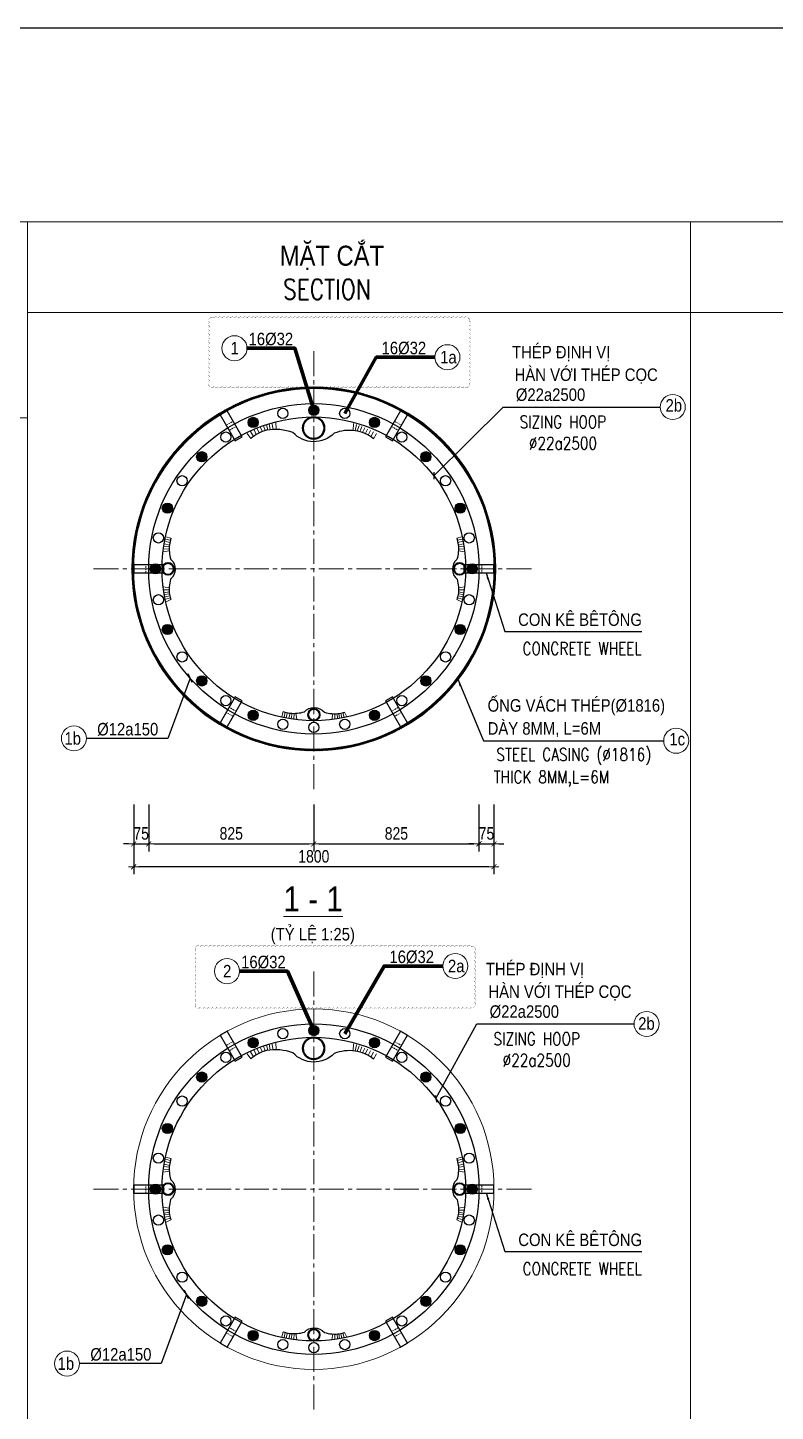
# Model space of a CAD drawing. Header units: millimetres. Extents: x -2123450 to -961021, y -260876 to 649159.
# Drawn here: x -1621816 to -1599405, y 476177 to 517639 of the extents above; entities that cross this region are included whole.
import ezdxf
from ezdxf.enums import TextEntityAlignment as Align

# ---------------------------------------------------------------- set-up
doc = ezdxf.new("R2010")
doc.units = ezdxf.units.MM
doc.header["$LTSCALE"] = 1000
doc.header["$MEASUREMENT"] = 0
doc.header["$PDMODE"] = 66
doc.linetypes.add('CENTER2', pattern=[1.125, 0.75, -0.125, 0.125, -0.125])
doc.linetypes.add('HIDDEN', pattern=[0.375, 0.25, -0.125])
doc.layers.get('0').update_dxf_attribs({"linetype": 'CONTINUOUS'})
doc.layers.get('DEFPOINTS').update_dxf_attribs({"linetype": 'CONTINUOUS'})
for name, color, linetype in [('03BORER', 3, 'CONTINUOUS'), ('05STEEL', 4, 'CONTINUOUS'), ('TEXT', 7, 'CONTINUOUS')]:
    doc.layers.add(name, color=color, linetype=linetype)
for name, color, linetype, lineweight in [('NDC_S_AXIS', 5, 'CENTER2', 15), ('NDC_S_CONTINUOUS', 3, 'CONTINUOUS', 20), ('NDC_S_DIM', 1, 'CONTINUOUS', 9), ('NDC_S_FOUNDATION NAME', 7, 'CONTINUOUS', 20), ('NDC_S_HATCH MATERIAL', 8, 'CONTINUOUS', 13), ('NDC_S_LEADER', 1, 'CONTINUOUS', 9), ('NDC_S_REBAR', 4, 'CONTINUOUS', 35), ('NDC_S_REBAR NO.', 7, 'CONTINUOUS', 20), ('NDC_S_REBAR NO. BOX', 1, 'CONTINUOUS', 9), ('NDC_S_REBAR SECTION', 6, 'CONTINUOUS', 25), ('NDC_S_STIRRUP', 2, 'CONTINUOUS', 25), ('NDC_S_VN TITLE', 6, 'CONTINUOUS', 9)]:
    doc.layers.add(name, color=color, linetype=linetype, lineweight=lineweight)
doc.styles.add('NDC_ARIAL', font='arial.ttf', dxfattribs={"width": 0.8})
doc.styles.get("Standard").update_dxf_attribs({"font": 'romans.shx', "bigfont": 'vns.shx'})
doc.dimstyles.new('NDC_1-100', dxfattribs={"dimscale": 100, "dimtxt": 2.2, "dimasz": 1, "dimexe": 1.5, "dimexo": 2, "dimgap": 0.8, "dimtad": 1, "dimdec": 0, "dimdsep": 46, "dimtxsty": 'NDC_ARIAL', "dimblk": 'DIMMARK', "dimcen": 49999.938995, "dimdle": 1.5, "dimclrd": 1, "dimclre": 1, "dimclrt": 3, "dimadec": 0, "dimazin": 0, "dimtfac": 1, "dimtdec": 0, "dimtix": 1, "dimtmove": 2, "dimatfit": 3, "dimfxl": 1, "dimarcsym": 0})
doc.dimstyles.new('NDC_1-150(25)', dxfattribs={"dimscale": 150, "dimtxt": 2.5, "dimasz": 1, "dimexe": 1.5, "dimexo": 0, "dimgap": 0.8, "dimtad": 1, "dimdec": 0, "dimlfac": 0.166667, "dimdsep": 46, "dimtxsty": 'NDC_ARIAL', "dimblk": 'DIMMARK', "dimcen": 49999.938995, "dimdle": 1.5, "dimclrd": 1, "dimclre": 1, "dimclrt": 3, "dimadec": 0, "dimazin": 0, "dimtfac": 1, "dimtdec": 0, "dimtix": 1, "dimtmove": 2, "dimatfit": 3, "dimfxl": 1, "dimarcsym": 0})

# ---------------------------------------------------------------- blocks, each defined once
blk = doc.blocks.new('COC TND2000 TYPE 1')
at = {"layer": 'NDC_S_CONTINUOUS'}
for p, q in [((47726.9, 0), (47726.9, -59594)), ((0, 0), (47726.9, 0))]:
    blk.add_line(p, q, dxfattribs=at)
at = {"layer": 'NDC_S_HATCH MATERIAL', "linetype": 'HIDDEN'}
blk.add_line((47726.9, -5870.8), (14992.5, -5870.8), dxfattribs=at)
blk = doc.blocks.new('CHI TIET COC D2000 TYPE 1')
at = {"layer": 'NDC_S_CONTINUOUS'}
for p, q in [((0, 0), (0, -59594)), ((0, 0), (0, -59594)), ((0, 0), (36168.2, 0)), ((19867.8, 0), (19867.8, -79943)), ((0, -2720.8), (36168.2, -2720.8))]:
    blk.add_line(p, q, dxfattribs=at)
at = {"layer": 'NDC_S_VN TITLE', "style": 'NDC_ARIAL', "width": 0.85}
blk.add_text('MẶT CẮT', height=600, dxfattribs=at).set_placement((9119.5, -990), align=Align.MIDDLE)
at = {"layer": 'TEXT', "color": 3, "linetype": 'Continuous', "ltscale": 0.8, "width": 0.8}
blk.add_text('SECTION', height=600, dxfattribs=at).set_placement((8969.4, -2023.2), align=Align.MIDDLE_CENTER)
blk = doc.blocks.new('*U155')
at = {"layer": 'NDC_S_CONTINUOUS'}
blk.add_circle((0, 0), 5400, dxfattribs=at)
at = {"layer": 'NDC_S_STIRRUP'}
for radius in [4950, 4550]:
    blk.add_circle((0, 0), radius, dxfattribs=at)
blk = doc.blocks.new('DIMMARK')
at = {"layer": 'NDC_S_DIM', "color": 1}
blk.add_line((-1.5, 0), (1, 0), dxfattribs=at)
at = {"layer": 'NDC_S_DIM', "color": 2, "const_width": 0.15}
blk.add_lwpolyline([(-0.5, -0.5), (0.5, 0.5)], dxfattribs=at)
blk = doc.blocks.new('*D184')
at = {"layer": 'DEFPOINTS', "color": 0, "transparency": 16777216}
for p in [(-1618639, 494364), (-1607839, 494364), (-1618639, 492494)]:
    blk.add_point(p, dxfattribs=at)
at = {"layer": 'NDC_S_DIM', "color": 1, "lineweight": -2, "transparency": 16777216}
for p, q in [((-1618639, 494364), (-1618639, 492269)), ((-1607839, 494364), (-1607839, 492269)), ((-1607989, 492494), (-1618489, 492494))]:
    blk.add_line(p, q, dxfattribs=at)
at = {"layer": 'NDC_S_DIM', "color": 1, "lineweight": -2, "transparency": 16777216, "xscale": 150, "yscale": 150, "zscale": 150, "rotation": 180}
blk.add_blockref('DIMMARK', (-1618639, 492494), dxfattribs=at)
at = {"layer": 'NDC_S_DIM', "color": 1, "lineweight": -2, "transparency": 16777216, "xscale": 150, "yscale": 150, "zscale": 150}
blk.add_blockref('DIMMARK', (-1607839, 492494), dxfattribs=at)
at = {"layer": 'NDC_S_DIM', "color": 3, "transparency": 16777216, "insert": (-1613239, 492805), "char_height": 375, "attachment_point": 5, "style": 'NDC_ARIAL'}
blk.add_mtext('1800', dxfattribs=at)
blk = doc.blocks.new('*D185')
at = {"layer": 'DEFPOINTS', "color": 0, "transparency": 16777216}
for p in [(-1618639, 494364), (-1618189, 494364), (-1618189, 493181)]:
    blk.add_point(p, dxfattribs=at)
at = {"layer": 'NDC_S_DIM', "color": 1, "lineweight": -2, "transparency": 16777216}
for p, q in [((-1618639, 494364), (-1618639, 492956)), ((-1618189, 494364), (-1618189, 492956)), ((-1618789, 493181), (-1618939, 493181)), ((-1618639, 493181), (-1618189, 493181)), ((-1618039, 493181), (-1617889, 493181))]:
    blk.add_line(p, q, dxfattribs=at)
at = {"layer": 'NDC_S_DIM', "color": 1, "lineweight": -2, "transparency": 16777216, "xscale": 150, "yscale": 150, "zscale": 150}
blk.add_blockref('DIMMARK', (-1618639, 493181), dxfattribs=at)
at = {"layer": 'NDC_S_DIM', "color": 1, "lineweight": -2, "transparency": 16777216, "xscale": 150, "yscale": 150, "zscale": 150, "rotation": 180}
blk.add_blockref('DIMMARK', (-1618189, 493181), dxfattribs=at)
at = {"layer": 'NDC_S_DIM', "color": 3, "transparency": 16777216, "insert": (-1618414, 493492), "char_height": 375, "attachment_point": 5, "style": 'NDC_ARIAL'}
blk.add_mtext('75', dxfattribs=at)
blk = doc.blocks.new('*D186')
at = {"layer": 'DEFPOINTS', "color": 0, "transparency": 16777216}
for p in [(-1618189, 494364), (-1613239, 494364), (-1613239, 493181)]:
    blk.add_point(p, dxfattribs=at)
at = {"layer": 'NDC_S_DIM', "color": 1, "lineweight": -2, "transparency": 16777216}
for p, q in [((-1618189, 494364), (-1618189, 492956)), ((-1613239, 494364), (-1613239, 492956)), ((-1618039, 493181), (-1613389, 493181))]:
    blk.add_line(p, q, dxfattribs=at)
at = {"layer": 'NDC_S_DIM', "color": 1, "lineweight": -2, "transparency": 16777216, "xscale": 150, "yscale": 150, "zscale": 150, "rotation": 180}
blk.add_blockref('DIMMARK', (-1618189, 493181), dxfattribs=at)
at = {"layer": 'NDC_S_DIM', "color": 1, "lineweight": -2, "transparency": 16777216, "xscale": 150, "yscale": 150, "zscale": 150}
blk.add_blockref('DIMMARK', (-1613239, 493181), dxfattribs=at)
at = {"layer": 'NDC_S_DIM', "color": 3, "transparency": 16777216, "insert": (-1615714, 493492), "char_height": 375, "attachment_point": 5, "style": 'NDC_ARIAL'}
blk.add_mtext('825', dxfattribs=at)
blk = doc.blocks.new('*D187')
at = {"layer": 'DEFPOINTS', "color": 0, "transparency": 16777216}
for p in [(-1613239, 494364), (-1608289, 494364), (-1608289, 493181)]:
    blk.add_point(p, dxfattribs=at)
at = {"layer": 'NDC_S_DIM', "color": 1, "lineweight": -2, "transparency": 16777216}
for p, q in [((-1613239, 494364), (-1613239, 492956)), ((-1608289, 494364), (-1608289, 492956)), ((-1613089, 493181), (-1608439, 493181))]:
    blk.add_line(p, q, dxfattribs=at)
at = {"layer": 'NDC_S_DIM', "color": 1, "lineweight": -2, "transparency": 16777216, "xscale": 150, "yscale": 150, "zscale": 150, "rotation": 180}
blk.add_blockref('DIMMARK', (-1613239, 493181), dxfattribs=at)
at = {"layer": 'NDC_S_DIM', "color": 1, "lineweight": -2, "transparency": 16777216, "xscale": 150, "yscale": 150, "zscale": 150}
blk.add_blockref('DIMMARK', (-1608289, 493181), dxfattribs=at)
at = {"layer": 'NDC_S_DIM', "color": 3, "transparency": 16777216, "insert": (-1610764, 493492), "char_height": 375, "attachment_point": 5, "style": 'NDC_ARIAL'}
blk.add_mtext('825', dxfattribs=at)
blk = doc.blocks.new('*D188')
at = {"layer": 'DEFPOINTS', "color": 0, "transparency": 16777216}
for p in [(-1608289, 494364), (-1607839, 494364), (-1607839, 493181)]:
    blk.add_point(p, dxfattribs=at)
at = {"layer": 'NDC_S_DIM', "color": 1, "lineweight": -2, "transparency": 16777216}
for p, q in [((-1608289, 494364), (-1608289, 492956)), ((-1607839, 494364), (-1607839, 492956)), ((-1608439, 493181), (-1608589, 493181)), ((-1608289, 493181), (-1607839, 493181)), ((-1607689, 493181), (-1607539, 493181))]:
    blk.add_line(p, q, dxfattribs=at)
at = {"layer": 'NDC_S_DIM', "color": 1, "lineweight": -2, "transparency": 16777216, "xscale": 150, "yscale": 150, "zscale": 150}
blk.add_blockref('DIMMARK', (-1608289, 493181), dxfattribs=at)
at = {"layer": 'NDC_S_DIM', "color": 1, "lineweight": -2, "transparency": 16777216, "xscale": 150, "yscale": 150, "zscale": 150, "rotation": 180}
blk.add_blockref('DIMMARK', (-1607839, 493181), dxfattribs=at)
at = {"layer": 'NDC_S_DIM', "color": 3, "transparency": 16777216, "insert": (-1608064, 493492), "char_height": 375, "attachment_point": 5, "style": 'NDC_ARIAL'}
blk.add_mtext('75', dxfattribs=at)
blk = doc.blocks.new('MC7')
at = {"layer": '03BORER'}
blk.add_lwpolyline([(-277807, 378710), (-275557, 378710), (-275557, 379310), (-277807, 379310)], close=True, dxfattribs=at)
at = {"layer": 'NDC_S_HATCH MATERIAL', "linetype": 'HIDDEN', "ltscale": 0.5}
for p, q in [((-276907, 378710), (-276907, 379310)), ((-276457, 378710), (-276457, 379310))]:
    blk.add_line(p, q, dxfattribs=at)
blk = doc.blocks.new('*U122')
at = {"layer": 'NDC_S_DIM', "xscale": 0.4, "yscale": 0.4, "zscale": 0.4}
blk.add_blockref('MC7', (110673, -151604), dxfattribs=at)
blk = doc.blocks.new('*U171')
at = {"color": 0, "linetype": 'ByBlock', "lineweight": -2, "transparency": 16777216}
blk.add_blockref('*U122', (0, 0), dxfattribs=at)
blk = doc.blocks.new('*U172')
at = {"layer": '03BORER', "color": 0, "linetype": 'ByBlock', "lineweight": -2, "transparency": 16777216}
for p, rotation in [((-1445695, 395081), 299.9999999999999), ((-1440745, 395081), 240), ((-1438270, 390794), 180), ((-1445695, 386507), 59.99999999999999), ((-1440745, 386507), 120)]:
    blk.add_blockref('*U171', p, dxfattribs=dict(at, rotation=rotation))
blk.add_blockref('*U171', (-1448170, 390794), dxfattribs=at)
blk = doc.blocks.new('*U167')
at = {"color": 0, "linetype": 'ByBlock', "lineweight": -2, "transparency": 16777216}
blk.add_blockref('*U122', (0, 0), dxfattribs=at)
blk = doc.blocks.new('*U168')
at = {"layer": '03BORER', "color": 0, "linetype": 'ByBlock', "lineweight": -2, "transparency": 16777216}
for p, rotation in [((-1445695, 376493), 299.9999999999999), ((-1440745, 376493), 239.9999999999999), ((-1438270, 372206), 180), ((-1445695, 367919), 59.99999999999999), ((-1440745, 367919), 120)]:
    blk.add_blockref('*U167', p, dxfattribs=dict(at, rotation=rotation))
blk.add_blockref('*U167', (-1448170, 372206), dxfattribs=at)
blk = doc.blocks.new('*U129')
at = {"layer": 'NDC_S_REBAR SECTION'}
blk.add_circle((0, 0), 153, dxfattribs=at)
blk = doc.blocks.new('*U169')
at = {"color": 0, "linetype": 'ByBlock', "lineweight": -2, "transparency": 16777216, "rotation": 89.9999999999999}
blk.add_blockref('*U129', (0, 0), dxfattribs=at)
blk = doc.blocks.new('*U170')
at = {"layer": '03BORER', "color": 0, "linetype": 'ByBlock', "lineweight": -2, "transparency": 16777216}
for p, rotation in [((-1444147, 376865), 11.25000000000001), ((-1442293, 376865), 348.75), ((-1445038, 376594), 22.5), ((-1441402, 376594), 337.4999999999999), ((-1445859, 376155), 33.75), ((-1440581, 376155), 326.25), ((-1446579, 375565), 45.00000000000001), ((-1439861, 375565), 315), ((-1447169, 374845), 56.25000000000001), ((-1439270, 374845), 303.75), ((-1447608, 374024), 67.5), ((-1438831, 374024), 292.4999999999999), ((-1447879, 373133), 78.74999999999999), ((-1438561, 373133), 281.25), ((-1447970, 372206), 90), ((-1438470, 372206), 270), ((-1447879, 371279), 101.25), ((-1438561, 371279), 258.75), ((-1447608, 370388), 112.5), ((-1438831, 370388), 247.5), ((-1447169, 369567), 123.75), ((-1439270, 369567), 236.2499999999999), ((-1446579, 368847), 135), ((-1439861, 368847), 225), ((-1445859, 368256), 146.25), ((-1440581, 368256), 213.75), ((-1445038, 367817), 157.5), ((-1441402, 367817), 202.4999999999999), ((-1444147, 367547), 168.75), ((-1443220, 367456), 180), ((-1442293, 367547), 191.25)]:
    blk.add_blockref('*U169', p, dxfattribs=dict(at, rotation=rotation))
blk.add_blockref('*U169', (-1443220, 376956), dxfattribs=at)
blk = doc.blocks.new('21231')
at = {"layer": 'NDC_S_REBAR SECTION'}
h = blk.add_hatch(color=256, dxfattribs=at)
h.dxf.hatch_style = 1
edge = h.paths.add_edge_path()
edge.add_arc((-522, -406), 153, 0, 360)
blk.add_circle((-522, -406), 153, dxfattribs=at)
blk = doc.blocks.new('*U128')
at = {"color": 1}
blk.add_blockref('21231', (522, 406), dxfattribs=at)
blk = doc.blocks.new('*U165')
at = {"color": 0, "linetype": 'ByBlock', "lineweight": -2, "transparency": 16777216, "rotation": 180}
blk.add_blockref('*U128', (0, 0), dxfattribs=at)
blk = doc.blocks.new('*U166')
at = {"layer": '03BORER', "color": 0, "linetype": 'ByBlock', "lineweight": -2, "transparency": 16777216}
blk.add_blockref('*U165', (-1443220, 376956), dxfattribs=at)
for p, rotation in [((-1445038, 376594), 22.5), ((-1441402, 376594), 337.4999999999999), ((-1446579, 375565), 45.00000000000001), ((-1439861, 375565), 315), ((-1447608, 374024), 67.5), ((-1438831, 374024), 292.4999999999999), ((-1447970, 372206), 90), ((-1438470, 372206), 270), ((-1447608, 370388), 112.5), ((-1438831, 370388), 247.5), ((-1446579, 368847), 135), ((-1439861, 368847), 225), ((-1445038, 367817), 157.5), ((-1441402, 367817), 202.4999999999999), ((-1443220, 367456), 180)]:
    blk.add_blockref('*U165', p, dxfattribs=dict(at, rotation=rotation))
blk = doc.blocks.new('*U160')
at = {"color": 0, "linetype": 'ByBlock', "lineweight": -2, "transparency": 16777216, "rotation": 89.9999999999999}
blk.add_blockref('*U129', (0, 0), dxfattribs=at)
blk = doc.blocks.new('*U161')
at = {"layer": '03BORER', "color": 0, "linetype": 'ByBlock', "lineweight": -2, "transparency": 16777216}
for p, rotation in [((-1444147, 376865), 11.25000000000001), ((-1442293, 376865), 348.75), ((-1445038, 376594), 22.5), ((-1441402, 376594), 337.4999999999999), ((-1445859, 376155), 33.75), ((-1440581, 376155), 326.25), ((-1446579, 375565), 45.00000000000001), ((-1439861, 375565), 315), ((-1447169, 374845), 56.25000000000001), ((-1439270, 374845), 303.75), ((-1447608, 374024), 67.5), ((-1438831, 374024), 292.4999999999999), ((-1447879, 373133), 78.74999999999999), ((-1438561, 373133), 281.25), ((-1447970, 372206), 90), ((-1438470, 372206), 270), ((-1447879, 371279), 101.25), ((-1438561, 371279), 258.75), ((-1447608, 370388), 112.5), ((-1438831, 370388), 247.5), ((-1447169, 369567), 123.75), ((-1439270, 369567), 236.2499999999999), ((-1446579, 368847), 135), ((-1439861, 368847), 225), ((-1445859, 368256), 146.25), ((-1440581, 368256), 213.75), ((-1445038, 367817), 157.5), ((-1441402, 367817), 202.4999999999999), ((-1444147, 367547), 168.75), ((-1443220, 367456), 180), ((-1442293, 367547), 191.25)]:
    blk.add_blockref('*U160', p, dxfattribs=dict(at, rotation=rotation))
blk.add_blockref('*U160', (-1443220, 376956), dxfattribs=at)
blk = doc.blocks.new('*U158')
at = {"color": 0, "linetype": 'ByBlock', "lineweight": -2, "transparency": 16777216, "rotation": 180}
blk.add_blockref('*U128', (0, 0), dxfattribs=at)
blk = doc.blocks.new('*U159')
at = {"layer": '03BORER', "color": 0, "linetype": 'ByBlock', "lineweight": -2, "transparency": 16777216}
blk.add_blockref('*U158', (-1443220, 376956), dxfattribs=at)
for p, rotation in [((-1445038, 376594), 22.5), ((-1441402, 376594), 337.4999999999999), ((-1446579, 375565), 45.00000000000001), ((-1439861, 375565), 315), ((-1447608, 374024), 67.5), ((-1438831, 374024), 292.4999999999999), ((-1447970, 372206), 90), ((-1438470, 372206), 270), ((-1447608, 370388), 112.5), ((-1438831, 370388), 247.5), ((-1446579, 368847), 135), ((-1439861, 368847), 225), ((-1445038, 367817), 157.5), ((-1441402, 367817), 202.4999999999999), ((-1443220, 367456), 180)]:
    blk.add_blockref('*U158', p, dxfattribs=dict(at, rotation=rotation))
blk = doc.blocks.new('ưeqwewe')
at = {"layer": '05STEEL', "color": 4}
blk.add_lwpolyline([(-1487886, 328815, 0.123663), (-1487656, 329371, 0.128024), (-1487741, 330000, -0.427682), (-1487741, 331236, 0.132008), (-1487681, 332031, 0.107548), (-1487939, 332493, 0.020618)], format="xyb", dxfattribs=at)
at = {"layer": 'NDC_S_HATCH MATERIAL'}
for p, q in [((-1487939, 332493), (-1487786, 332607)), ((-1487876, 332415), (-1487730, 332504)), ((-1487819, 332333), (-1487678, 332403)), ((-1487769, 332246), (-1487633, 332308)), ((-1487726, 332154), (-1487593, 332217)), ((-1487693, 332068), (-1487554, 332124)), ((-1487674, 331991), (-1487518, 332029)), ((-1487664, 331916), (-1487489, 331949)), ((-1487657, 331833), (-1487462, 331869)), ((-1487654, 331745), (-1487426, 331751)), ((-1487685, 329232), (-1487531, 329173)), ((-1487665, 329316), (-1487499, 329257)), ((-1487656, 329371), (-1487472, 329337)), ((-1487650, 329436), (-1487444, 329424)), ((-1487886, 328815), (-1487729, 328733)), ((-1487831, 328896), (-1487683, 328823)), ((-1487784, 328977), (-1487641, 328910)), ((-1487741, 329068), (-1487599, 329006)), ((-1487710, 329148), (-1487564, 329088))]:
    blk.add_line(p, q, dxfattribs=at)
at = {"layer": 'NDC_S_REBAR'}
for radius in [330, 315]:
    blk.add_circle((-1487594, 330618), radius, dxfattribs=at)
blk = doc.blocks.new('HAN DAI')
at = {"layer": '05STEEL', "color": 4}
blk.add_lwpolyline([(-307567, 288279, 0.02201), (-307612, 288076, 0.102878), (-307569, 287644, -0.455013), (-307575, 287047, 0.096416), (-307610, 286589, -0.01258), (-307567, 286440, 0.020618)], format="xyb", dxfattribs=at)
at = {"layer": 'NDC_S_HATCH MATERIAL'}
for p, q in [((-307597, 288152), (-307747, 288189)), ((-307583, 288217), (-307732, 288254)), ((-307567, 288279), (-307718, 288316)), ((-307616, 287903), (-307800, 287868)), ((-307618, 287953), (-307788, 287955)), ((-307617, 288015), (-307775, 288042)), ((-307612, 288073), (-307762, 288110)), ((-307616, 286791), (-307797, 286822)), ((-307618, 286730), (-307784, 286735)), ((-307616, 286670), (-307768, 286643)), ((-307612, 286608), (-307759, 286591)), ((-307598, 286552), (-307745, 286521)), ((-307579, 286488), (-307730, 286453)), ((-307567, 286440), (-307710, 286372))]:
    blk.add_line(p, q, dxfattribs=at)
blk = doc.blocks.new('qưeqeqew')
at = {"layer": 'NDC_S_REBAR'}
for radius in [180, 168]:
    blk.add_circle((180, 0), radius, dxfattribs=at)
at = {"layer": 'NDC_S_DIM'}
blk.add_blockref('HAN DAI', (307832, -287360), dxfattribs=at)

msp = doc.modelspace()

# ---------------------------------------------------------------- hatches: boundary and pattern name
at = {"layer": 'NDC_S_HATCH MATERIAL'}
h = msp.add_hatch(dxfattribs=at)
h.set_pattern_fill('ANSI31', color=256, scale=180)
h.set_pattern_definition([(45, (-161323.905, 149833.788), (-15.90990258, 15.90990258), [])])
edge = h.paths.add_edge_path(flags=17)
edge.add_arc((-1613239.05, 501423.1), 5400, 0, 360)
edge = h.paths.add_edge_path()
edge.add_arc((-1613239.05, 501423.1), 5454, 0, 360)

# ---------------------------------------------------------------- linework, layer by layer
at = {"layer": 'DEFPOINTS'}
msp.add_lwpolyline([(-1698145.34, 517639.38), (-1571995.34, 517639.38), (-1571995.34, 428539.38), (-1698145.34, 428539.38)], close=True, dxfattribs=at)
at = {"layer": 'DEFPOINTS', "color": 6}
for points in [[(-1616358.62, 506886.56, 0, 12.5, 0.52056705), (-1616233.62, 506886.56, 0, 12.5, 0.52056705), (-1616108.62, 506886.56, 0, 12.5, 0.52056705), (-1615983.62, 506886.56, 0, 12.5, 0.52056705), (-1615858.62, 506886.56, 0, 12.5, 0.52056705), (-1615733.62, 506886.56, 0, 12.5, 0.52056705), (-1615608.62, 506886.56, 0, 12.5, 0.52056705), (-1615483.62, 506886.56, 0, 12.5, 0.52056705), (-1615358.62, 506886.56, 0, 12.5, 0.52056705), (-1615233.62, 506886.56, 0, 12.5, 0.52056705), (-1615108.62, 506886.56, 0, 12.5, 0.52056705), (-1614983.62, 506886.56, 0, 12.5, 0.52056705), (-1614858.62, 506886.56, 0, 12.5, 0.52056705), (-1614733.62, 506886.56, 0, 12.5, 0.52056705), (-1614608.62, 506886.56, 0, 12.5, 0.52056705), (-1614483.62, 506886.56, 0, 12.5, 0.52056705), (-1614358.62, 506886.56, 0, 12.5, 0.52056705), (-1614233.62, 506886.56, 0, 12.5, 0.52056705), (-1614108.62, 506886.56, 0, 12.5, 0.52056705), (-1613983.62, 506886.56, 0, 12.5, 0.52056705), (-1613858.62, 506886.56, 0, 12.5, 0.52056705), (-1613733.62, 506886.56, 0, 12.5, 0.52056705), (-1613608.62, 506886.56, 0, 12.5, 0.52056705), (-1613483.62, 506886.56, 0, 12.5, 0.52056705), (-1613358.62, 506886.56, 0, 12.5, 0.52056705), (-1613233.62, 506886.56, 0, 12.5, 0.52056705), (-1613108.62, 506886.56, 0, 12.5, 0.52056705), (-1612983.62, 506886.56, 0, 12.5, 0.52056705), (-1612858.62, 506886.56, 0, 12.5, 0.52056705), (-1612733.62, 506886.56, 0, 12.5, 0.52056705), (-1612608.62, 506886.56, 0, 12.5, 0.52056705), (-1612483.62, 506886.56, 0, 12.5, 0.52056705), (-1612358.62, 506886.56, 0, 12.5, 0.52056705), (-1612233.62, 506886.56, 0, 12.5, 0.52056705), (-1612108.62, 506886.56, 0, 12.5, 0.52056705), (-1611983.62, 506886.56, 0, 12.5, 0.52056705), (-1611858.62, 506886.56, 0, 12.5, 0.52056705), (-1611733.62, 506886.56, 0, 12.5, 0.52056705), (-1611608.62, 506886.56, 0, 12.5, 0.52056705), (-1611483.62, 506886.56, 0, 12.5, 0.52056705), (-1611358.62, 506886.56, 0, 12.5, 0.52056705), (-1611233.62, 506886.56, 0, 12.5, 0.52056705), (-1611108.62, 506886.56, 0, 12.5, 0.52056705), (-1610983.62, 506886.56, 0, 12.5, 0.52056705), (-1610858.62, 506886.56, 0, 12.5, 0.52056705), (-1610733.62, 506886.56, 0, 12.5, 0.52056705), (-1610608.62, 506886.56, 0, 12.5, 0.52056705), (-1610483.62, 506886.56, 0, 12.5, 0.52056705), (-1610358.62, 506886.56, 0, 12.5, 0.52056705), (-1610233.62, 506886.56, 0, 12.5, 0.52056705), (-1610108.62, 506886.56, 0, 12.5, 0.52056705), (-1609983.62, 506886.56, 0, 12.5, 0.52056705), (-1609858.62, 506886.56, 0, 12.5, 0.52056705), (-1609733.62, 506886.56, 0, 12.5, 0.52056705), (-1609608.62, 506886.56, 0, 12.5, 0.52056705), (-1609483.62, 506886.56, 0, 12.5, 0.52056705), (-1609358.62, 506886.56, 0, 12.5, 0.52056705), (-1609233.62, 506886.56, 0, 12.5, 0.52056705), (-1609108.62, 506886.56, 0, 12.5, 0.52056705), (-1608983.62, 506886.56, 0, 12.5, 0.52056705), (-1608858.62, 506886.56, 0, 12.5, 0.52056705), (-1608733.62, 506886.56, 0, 12.5, 0.52056705), (-1608608.62, 506886.56, 0, 12.5, 0.52056705), (-1608578.62, 506981.55, 0, 12.5, 0.52056705), (-1608578.62, 507106.55, 0, 12.5, 0.52056705), (-1608578.62, 507231.55, 0, 12.5, 0.52056705), (-1608578.62, 507356.55, 0, 12.5, 0.52056705), (-1608578.62, 507481.55, 0, 12.5, 0.52056705), (-1608578.62, 507606.55, 0, 12.5, 0.52056705), (-1608578.62, 507731.55, 0, 12.5, 0.52056705), (-1608578.62, 507856.55, 0, 12.5, 0.52056705), (-1608578.62, 507981.55, 0, 12.5, 0.52056705), (-1608578.62, 508106.55, 0, 12.5, 0.52056705), (-1608578.62, 508231.55, 0, 12.5, 0.52056705), (-1608578.62, 508356.55, 0, 12.5, 0.52056705), (-1608578.62, 508481.55, 0, 12.5, 0.52056705), (-1608578.62, 508606.55, 0, 12.5, 0.52056705), (-1608578.62, 508731.55, 0, 12.5, 0.52056705), (-1608578.62, 508856.55, 0, 12.5, 0.52056705), (-1608618.96, 508941.2, 0, 12.5, 0.52056705), (-1608743.96, 508941.2, 0, 12.5, 0.52056705), (-1608868.96, 508941.2, 0, 12.5, 0.52056705), (-1608993.96, 508941.2, 0, 12.5, 0.52056705), (-1609118.96, 508941.2, 0, 12.5, 0.52056705), (-1609243.96, 508941.2, 0, 12.5, 0.52056705), (-1609368.96, 508941.2, 0, 12.5, 0.52056705), (-1609493.96, 508941.2, 0, 12.5, 0.52056705), (-1609618.96, 508941.2, 0, 12.5, 0.52056705), (-1609743.96, 508941.2, 0, 12.5, 0.52056705), (-1609868.96, 508941.2, 0, 12.5, 0.52056705), (-1609993.96, 508941.2, 0, 12.5, 0.52056705), (-1610118.96, 508941.2, 0, 12.5, 0.52056705), (-1610243.96, 508941.2, 0, 12.5, 0.52056705), (-1610368.96, 508941.2, 0, 12.5, 0.52056705), (-1610493.96, 508941.2, 0, 12.5, 0.52056705), (-1610618.96, 508941.2, 0, 12.5, 0.52056705), (-1610743.96, 508941.2, 0, 12.5, 0.52056705), (-1610868.96, 508941.2, 0, 12.5, 0.52056705), (-1610993.96, 508941.2, 0, 12.5, 0.52056705), (-1611118.96, 508941.2, 0, 12.5, 0.52056705), (-1611243.96, 508941.2, 0, 12.5, 0.52056705), (-1611368.96, 508941.2, 0, 12.5, 0.52056705), (-1611493.96, 508941.2, 0, 12.5, 0.52056705), (-1611618.96, 508941.2, 0, 12.5, 0.52056705), (-1611743.96, 508941.2, 0, 12.5, 0.52056705), (-1611868.96, 508941.2, 0, 12.5, 0.52056705), (-1611993.96, 508941.2, 0, 12.5, 0.52056705), (-1612118.96, 508941.2, 0, 12.5, 0.52056705), (-1612243.96, 508941.2, 0, 12.5, 0.52056705), (-1612368.96, 508941.2, 0, 12.5, 0.52056705), (-1612493.96, 508941.2, 0, 12.5, 0.52056705), (-1612618.96, 508941.2, 0, 12.5, 0.52056705), (-1612743.96, 508941.2, 0, 12.5, 0.52056705), (-1612868.96, 508941.2, 0, 12.5, 0.52056705), (-1612993.96, 508941.2, 0, 12.5, 0.52056705), (-1613118.96, 508941.2, 0, 12.5, 0.52056705), (-1613243.96, 508941.2, 0, 12.5, 0.52056705), (-1613368.96, 508941.2, 0, 12.5, 0.52056705), (-1613493.96, 508941.2, 0, 12.5, 0.52056705), (-1613618.96, 508941.2, 0, 12.5, 0.52056705), (-1613743.96, 508941.2, 0, 12.5, 0.52056705), (-1613868.96, 508941.2, 0, 12.5, 0.52056705), (-1613993.96, 508941.2, 0, 12.5, 0.52056705), (-1614118.96, 508941.2, 0, 12.5, 0.52056705), (-1614243.96, 508941.2, 0, 12.5, 0.52056705), (-1614368.96, 508941.2, 0, 12.5, 0.52056705), (-1614493.96, 508941.2, 0, 12.5, 0.52056705), (-1614618.96, 508941.2, 0, 12.5, 0.52056705), (-1614743.96, 508941.2, 0, 12.5, 0.52056705), (-1614868.96, 508941.2, 0, 12.5, 0.52056705), (-1614993.96, 508941.2, 0, 12.5, 0.52056705), (-1615118.96, 508941.2, 0, 12.5, 0.52056705), (-1615243.96, 508941.2, 0, 12.5, 0.52056705), (-1615368.96, 508941.2, 0, 12.5, 0.52056705), (-1615493.96, 508941.2, 0, 12.5, 0.52056705), (-1615618.96, 508941.2, 0, 12.5, 0.52056705), (-1615743.96, 508941.2, 0, 12.5, 0.52056705), (-1615868.96, 508941.2, 0, 12.5, 0.52056705), (-1615993.96, 508941.2, 0, 12.5, 0.52056705), (-1616118.96, 508941.2, 0, 12.5, 0.52056705), (-1616243.96, 508941.2, 0, 12.5, 0.52056705), (-1616358.62, 508930.87, 0, 12.5, 0.52056705), (-1616358.62, 508805.87, 0, 12.5, 0.52056705), (-1616358.62, 508680.87, 0, 12.5, 0.52056705), (-1616358.62, 508555.87, 0, 12.5, 0.52056705), (-1616358.62, 508430.87, 0, 12.5, 0.52056705), (-1616358.62, 508305.87, 0, 12.5, 0.52056705), (-1616358.62, 508180.87, 0, 12.5, 0.52056705), (-1616358.62, 508055.87, 0, 12.5, 0.52056705), (-1616358.62, 507930.87, 0, 12.5, 0.52056705), (-1616358.62, 507805.87, 0, 12.5, 0.52056705), (-1616358.62, 507680.87, 0, 12.5, 0.52056705), (-1616358.62, 507555.87, 0, 12.5, 0.52056705), (-1616358.62, 507430.87, 0, 12.5, 0.52056705), (-1616358.62, 507305.87, 0, 12.5, 0.52056705), (-1616358.62, 507180.87, 0, 12.5, 0.52056705), (-1616358.62, 507055.87, 0, 12.5, 0.52056705)], [(-1616768.38, 488284.8, 0, 12.5, 0.52056705), (-1616643.38, 488284.8, 0, 12.5, 0.52056705), (-1616518.38, 488284.8, 0, 12.5, 0.52056705), (-1616393.38, 488284.8, 0, 12.5, 0.52056705), (-1616268.38, 488284.8, 0, 12.5, 0.52056705), (-1616143.38, 488284.8, 0, 12.5, 0.52056705), (-1616018.38, 488284.8, 0, 12.5, 0.52056705), (-1615893.38, 488284.8, 0, 12.5, 0.52056705), (-1615768.38, 488284.8, 0, 12.5, 0.52056705), (-1615643.38, 488284.8, 0, 12.5, 0.52056705), (-1615518.38, 488284.8, 0, 12.5, 0.52056705), (-1615393.38, 488284.8, 0, 12.5, 0.52056705), (-1615268.38, 488284.8, 0, 12.5, 0.52056705), (-1615143.38, 488284.8, 0, 12.5, 0.52056705), (-1615018.38, 488284.8, 0, 12.5, 0.52056705), (-1614893.38, 488284.8, 0, 12.5, 0.52056705), (-1614768.38, 488284.8, 0, 12.5, 0.52056705), (-1614643.38, 488284.8, 0, 12.5, 0.52056705), (-1614518.38, 488284.8, 0, 12.5, 0.52056705), (-1614393.38, 488284.8, 0, 12.5, 0.52056705), (-1614268.38, 488284.8, 0, 12.5, 0.52056705), (-1614143.38, 488284.8, 0, 12.5, 0.52056705), (-1614018.38, 488284.8, 0, 12.5, 0.52056705), (-1613893.38, 488284.8, 0, 12.5, 0.52056705), (-1613768.38, 488284.8, 0, 12.5, 0.52056705), (-1613643.38, 488284.8, 0, 12.5, 0.52056705), (-1613518.38, 488284.8, 0, 12.5, 0.52056705), (-1613393.38, 488284.8, 0, 12.5, 0.52056705), (-1613268.38, 488284.8, 0, 12.5, 0.52056705), (-1613143.38, 488284.8, 0, 12.5, 0.52056705), (-1613018.38, 488284.8, 0, 12.5, 0.52056705), (-1612893.38, 488284.8, 0, 12.5, 0.52056705), (-1612768.38, 488284.8, 0, 12.5, 0.52056705), (-1612643.38, 488284.8, 0, 12.5, 0.52056705), (-1612518.38, 488284.8, 0, 12.5, 0.52056705), (-1612393.38, 488284.8, 0, 12.5, 0.52056705), (-1612268.38, 488284.8, 0, 12.5, 0.52056705), (-1612143.38, 488284.8, 0, 12.5, 0.52056705), (-1612018.38, 488284.8, 0, 12.5, 0.52056705), (-1611893.38, 488284.8, 0, 12.5, 0.52056705), (-1611768.38, 488284.8, 0, 12.5, 0.52056705), (-1611643.38, 488284.8, 0, 12.5, 0.52056705), (-1611518.38, 488284.8, 0, 12.5, 0.52056705), (-1611393.38, 488284.8, 0, 12.5, 0.52056705), (-1611268.38, 488284.8, 0, 12.5, 0.52056705), (-1611143.38, 488284.8, 0, 12.5, 0.52056705), (-1611018.38, 488284.8, 0, 12.5, 0.52056705), (-1610893.38, 488284.8, 0, 12.5, 0.52056705), (-1610768.38, 488284.8, 0, 12.5, 0.52056705), (-1610643.38, 488284.8, 0, 12.5, 0.52056705), (-1610518.38, 488284.8, 0, 12.5, 0.52056705), (-1610393.38, 488284.8, 0, 12.5, 0.52056705), (-1610268.38, 488284.8, 0, 12.5, 0.52056705), (-1610143.38, 488284.8, 0, 12.5, 0.52056705), (-1610018.38, 488284.8, 0, 12.5, 0.52056705), (-1609893.38, 488284.8, 0, 12.5, 0.52056705), (-1609768.38, 488284.8, 0, 12.5, 0.52056705), (-1609643.38, 488284.8, 0, 12.5, 0.52056705), (-1609518.38, 488284.8, 0, 12.5, 0.52056705), (-1609393.38, 488284.8, 0, 12.5, 0.52056705), (-1609268.38, 488284.8, 0, 12.5, 0.52056705), (-1609143.38, 488284.8, 0, 12.5, 0.52056705), (-1609018.38, 488284.8, 0, 12.5, 0.52056705), (-1608893.38, 488284.8, 0, 12.5, 0.52056705), (-1608768.38, 488284.8, 0, 12.5, 0.52056705), (-1608643.38, 488284.8, 0, 12.5, 0.52056705), (-1608518.38, 488284.8, 0, 12.5, 0.52056705), (-1608426.44, 488317.85, 0, 12.5, 0.52056705), (-1608426.44, 488442.85, 0, 12.5, 0.52056705), (-1608426.44, 488567.85, 0, 12.5, 0.52056705), (-1608426.44, 488692.85, 0, 12.5, 0.52056705), (-1608426.44, 488817.85, 0, 12.5, 0.52056705), (-1608426.44, 488942.85, 0, 12.5, 0.52056705), (-1608426.44, 489067.85, 0, 12.5, 0.52056705), (-1608426.44, 489192.85, 0, 12.5, 0.52056705), (-1608426.44, 489317.85, 0, 12.5, 0.52056705), (-1608426.44, 489442.85, 0, 12.5, 0.52056705), (-1608426.44, 489567.85, 0, 12.5, 0.52056705), (-1608426.44, 489692.85, 0, 12.5, 0.52056705), (-1608426.44, 489817.85, 0, 12.5, 0.52056705), (-1608426.44, 489942.85, 0, 12.5, 0.52056705), (-1608426.44, 490067.85, 0, 12.5, 0.52056705), (-1608513.73, 490105.56, 0, 12.5, 0.52056705), (-1608638.73, 490105.56, 0, 12.5, 0.52056705), (-1608763.73, 490105.56, 0, 12.5, 0.52056705), (-1608888.73, 490105.56, 0, 12.5, 0.52056705), (-1609013.73, 490105.56, 0, 12.5, 0.52056705), (-1609138.73, 490105.56, 0, 12.5, 0.52056705), (-1609263.73, 490105.56, 0, 12.5, 0.52056705), (-1609388.73, 490105.56, 0, 12.5, 0.52056705), (-1609513.73, 490105.56, 0, 12.5, 0.52056705), (-1609638.73, 490105.56, 0, 12.5, 0.52056705), (-1609763.73, 490105.56, 0, 12.5, 0.52056705), (-1609888.73, 490105.56, 0, 12.5, 0.52056705), (-1610013.73, 490105.56, 0, 12.5, 0.52056705), (-1610138.73, 490105.56, 0, 12.5, 0.52056705), (-1610263.73, 490105.56, 0, 12.5, 0.52056705), (-1610388.73, 490105.56, 0, 12.5, 0.52056705), (-1610513.73, 490105.56, 0, 12.5, 0.52056705), (-1610638.73, 490105.56, 0, 12.5, 0.52056705), (-1610763.73, 490105.56, 0, 12.5, 0.52056705), (-1610888.73, 490105.56, 0, 12.5, 0.52056705), (-1611013.73, 490105.56, 0, 12.5, 0.52056705), (-1611138.73, 490105.56, 0, 12.5, 0.52056705), (-1611263.73, 490105.56, 0, 12.5, 0.52056705), (-1611388.73, 490105.56, 0, 12.5, 0.52056705), (-1611513.73, 490105.56, 0, 12.5, 0.52056705), (-1611638.73, 490105.56, 0, 12.5, 0.52056705), (-1611763.73, 490105.56, 0, 12.5, 0.52056705), (-1611888.73, 490105.56, 0, 12.5, 0.52056705), (-1612013.73, 490105.56, 0, 12.5, 0.52056705), (-1612138.73, 490105.56, 0, 12.5, 0.52056705), (-1612263.73, 490105.56, 0, 12.5, 0.52056705), (-1612388.73, 490105.56, 0, 12.5, 0.52056705), (-1612513.73, 490105.56, 0, 12.5, 0.52056705), (-1612638.73, 490105.56, 0, 12.5, 0.52056705), (-1612763.73, 490105.56, 0, 12.5, 0.52056705), (-1612888.73, 490105.56, 0, 12.5, 0.52056705), (-1613013.73, 490105.56, 0, 12.5, 0.52056705), (-1613138.73, 490105.56, 0, 12.5, 0.52056705), (-1613263.73, 490105.56, 0, 12.5, 0.52056705), (-1613388.73, 490105.56, 0, 12.5, 0.52056705), (-1613513.73, 490105.56, 0, 12.5, 0.52056705), (-1613638.73, 490105.56, 0, 12.5, 0.52056705), (-1613763.73, 490105.56, 0, 12.5, 0.52056705), (-1613888.73, 490105.56, 0, 12.5, 0.52056705), (-1614013.73, 490105.56, 0, 12.5, 0.52056705), (-1614138.73, 490105.56, 0, 12.5, 0.52056705), (-1614263.73, 490105.56, 0, 12.5, 0.52056705), (-1614388.73, 490105.56, 0, 12.5, 0.52056705), (-1614513.73, 490105.56, 0, 12.5, 0.52056705), (-1614638.73, 490105.56, 0, 12.5, 0.52056705), (-1614763.73, 490105.56, 0, 12.5, 0.52056705), (-1614888.73, 490105.56, 0, 12.5, 0.52056705), (-1615013.73, 490105.56, 0, 12.5, 0.52056705), (-1615138.73, 490105.56, 0, 12.5, 0.52056705), (-1615263.73, 490105.56, 0, 12.5, 0.52056705), (-1615388.73, 490105.56, 0, 12.5, 0.52056705), (-1615513.73, 490105.56, 0, 12.5, 0.52056705), (-1615638.73, 490105.56, 0, 12.5, 0.52056705), (-1615763.73, 490105.56, 0, 12.5, 0.52056705), (-1615888.73, 490105.56, 0, 12.5, 0.52056705), (-1616013.73, 490105.56, 0, 12.5, 0.52056705), (-1616138.73, 490105.56, 0, 12.5, 0.52056705), (-1616263.73, 490105.56, 0, 12.5, 0.52056705), (-1616388.73, 490105.56, 0, 12.5, 0.52056705), (-1616513.73, 490105.56, 0, 12.5, 0.52056705), (-1616638.73, 490105.56, 0, 12.5, 0.52056705), (-1616763.73, 490105.56, 0, 12.5, 0.52056705), (-1616768.38, 489985.21, 0, 12.5, 0.52056705), (-1616768.38, 489860.21, 0, 12.5, 0.52056705), (-1616768.38, 489735.21, 0, 12.5, 0.52056705), (-1616768.38, 489610.21, 0, 12.5, 0.52056705), (-1616768.38, 489485.21, 0, 12.5, 0.52056705), (-1616768.38, 489360.21, 0, 12.5, 0.52056705), (-1616768.38, 489235.21, 0, 12.5, 0.52056705), (-1616768.38, 489110.21, 0, 12.5, 0.52056705), (-1616768.38, 488985.21, 0, 12.5, 0.52056705), (-1616768.38, 488860.21, 0, 12.5, 0.52056705), (-1616768.38, 488735.21, 0, 12.5, 0.52056705), (-1616768.38, 488610.21, 0, 12.5, 0.52056705), (-1616768.38, 488485.21, 0, 12.5, 0.52056705), (-1616768.38, 488360.21, 0, 12.5, 0.52056705)]]:
    msp.add_lwpolyline(points, format="xyseb", close=True, dxfattribs=at)
at = {"layer": 'NDC_S_AXIS'}
for p, q in [((-1613239.05, 494823.1), (-1613239.05, 508023.1)), ((-1619839.05, 501423.1), (-1606639.05, 501423.1)), ((-1613239.05, 476235.19), (-1613239.05, 489435.19)), ((-1619839.05, 482835.19), (-1606639.05, 482835.19))]:
    msp.add_line(p, q, dxfattribs=at)
at = {"layer": 'NDC_S_CONTINUOUS'}
for radius in [5454, 5400]:
    msp.add_circle((-1613239.05, 501423.1), radius, dxfattribs=at)
at = {"layer": 'NDC_S_LEADER', "lineweight": 100}
for points in [[(-1613239.05, 506173.1), (-1613805.1, 508034.57), (-1615242.15, 508034.57)], [(-1612312.37, 506081.83), (-1611366.45, 507765.46), (-1609607.94, 507765.46)], [(-1613239.05, 487585.19), (-1614028.9, 489366.98), (-1615465.95, 489366.98)], [(-1612312.37, 487493.92), (-1611131.64, 489521.86), (-1609373.13, 489521.86)]]:
    msp.add_lwpolyline(points, dxfattribs=at)
at = {"layer": 'NDC_S_REBAR NO. BOX'}
for centre in [(-1615617.15, 508034.57), (-1609232.94, 507765.46), (-1602479.41, 506271.69), (-1620430.77, 496342.27), (-1602377.64, 496270.55), (-1615840.95, 489366.98), (-1608998.13, 489521.86), (-1603265.69, 487785.8), (-1620635.29, 477608.12)]:
    msp.add_circle(centre, 375, dxfattribs=at)

# ---------------------------------------------------------------- block references
at = {"color": 1}
for name, p in [('*U155', (-1613239.05, 501423.1)), ('qưeqeqew', (-1617789.05, 501423.1)), ('*U155', (-1613239.05, 482835.19)), ('qưeqeqew', (-1617789.05, 482835.19))]:
    msp.add_blockref(name, p, dxfattribs=at)
for name, p, rotation in [('ưeqwewe', (-1259321.65, 1987865.36), 89.10079871385915), ('qưeqeqew', (-1613239.05, 496873.1), 89.48022287332812), ('ưeqwewe', (-1259321.65, 1969277.45), 89.10079871385915), ('qưeqeqew', (-1613239.05, 478285.19), 89.48022287332812)]:
    msp.add_blockref(name, p, dxfattribs=dict(at, rotation=rotation))
at = {"color": 1, "xscale": -1}
for p in [(-1608689.05, 501423.1), (-1608689.05, 482835.19)]:
    msp.add_blockref('qưeqeqew', p, dxfattribs=at)
at = {"layer": '03BORER'}
for name, p in [('*U159', (-170019.16, 129217.23)), ('*U161', (-170019.16, 129217.23)), ('*U172', (-170019.16, 110629.32)), ('*U166', (-170019.16, 110629.32)), ('*U170', (-170019.16, 110629.32)), ('*U168', (-170019.16, 110629.32))]:
    msp.add_blockref(name, p, dxfattribs=at)
at = {"layer": 'NDC_S_CONTINUOUS', "color": 1}
for name, p in [('COC TND2000 TYPE 1', (-1669543.22, 511820.66)), ('CHI TIET COC D2000 TYPE 1', (-1621816.35, 511820.66))]:
    msp.add_blockref(name, p, dxfattribs=at)

# ---------------------------------------------------------------- texts
at = {"layer": 'NDC_S_FOUNDATION NAME', "style": 'NDC_ARIAL', "width": 0.85}
for s, p in [('16%%C32', (-1614526.35, 508310.88)), ('16%%C32', (-1610539.61, 508041.77)), ('THÉP ĐỊNH VỊ', (-1605824.74, 507923.05)), ('HÀN VỚI THÉP CỌC', (-1605074.74, 507247.52)), ('%%C22a2500', (-1606143.45, 506642.99)), ('CON KÊ BÊTÔNG', (-1605260.02, 499948.23)), ('%%C12a150', (-1618817.6, 496618.58)), ('16%%C32', (-1614750.15, 489643.29)), ('16%%C32', (-1610304.81, 489798.17)), ('THÉP ĐỊNH VỊ', (-1606611.02, 489437.17)), ('HÀN VỚI THÉP CỌC', (-1605861.02, 488761.64)), ('%%C22a2500', (-1606929.72, 488157.1)), ('CON KÊ BÊTÔNG', (-1605254.84, 481365.11)), ('%%C12a150', (-1619022.13, 477884.43))]:
    msp.add_text(s, height=375, dxfattribs=at).set_placement(p, align=Align.MIDDLE)
for s, p in [('ỐNG VÁCH THÉP(%%C1816)', (-1608029.57, 497142.2)), ('DÀY 8MM, L=6M', (-1608029.57, 496453.56))]:
    msp.add_text(s, height=375, dxfattribs=at).set_placement(p)
at = {"layer": 'NDC_S_REBAR NO.', "style": 'NDC_ARIAL', "width": 0.85}
for s, p in [('1', (-1615611.93, 508034.57)), ('1a', (-1609204.9, 507765.46)), ('2b', (-1602447.91, 506321.77)), ('1b', (-1620466.21, 496342.27)), ('1c', (-1602346.13, 496320.63)), ('2a', (-1608970.09, 489521.86)), ('2', (-1615835.73, 489366.98)), ('2b', (-1603268.65, 487799.2)), ('1b', (-1620670.73, 477608.12))]:
    msp.add_text(s, height=375, dxfattribs=at).set_placement(p, align=Align.MIDDLE_CENTER)
at = {"layer": 'NDC_S_VN TITLE', "style": 'NDC_ARIAL', "width": 0.85}
for s, height, p in [('%%U1 - 1', 750, (-1613259.3, 491530.79)), ('(TỶ LỆ 1:25)', 375, (-1613269.01, 490474.13))]:
    msp.add_text(s, height=height, dxfattribs=at).set_placement(p, align=Align.MIDDLE)
at = {"layer": 'TEXT', "color": 3, "linetype": 'Continuous', "ltscale": 0.8, "width": 0.8}
for s, p in [('SIZING HOOP', (-1605771.64, 505823.51)), ('%%C22a2500', (-1605771.64, 505184.52)), ('CONCRETE WHEEL', (-1605199.33, 499034.81)), ('STEEL CASING (%%C1816)', (-1605446.69, 495857.84)), ('THICK 8MM,L=6M', (-1606117.42, 495187.59)), ('SIZING HOOP', (-1606557.91, 487337.63)), ('%%C22a2500', (-1606557.91, 486698.64)), ('CONCRETE WHEEL', (-1605194.15, 480451.68))]:
    msp.add_text(s, height=375, dxfattribs=at).set_placement(p, align=Align.MIDDLE_CENTER)

# ---------------------------------------------------------------- dimensions: what is measured, and where the dimension line sits
at = {"layer": 'NDC_S_DIM'}
for base, p1, p2, picture, middle in [((-1618189.05, 493180.82), (-1618639.05, 494364.09), (-1618189.05, 494364.09), '*D185', (-1618414.05, 493491.52)), ((-1618639.05, 492493.9), (-1607839.05, 494364.09), (-1618639.05, 494364.09), '*D184', (-1613239.05, 492805.36)), ((-1613239.05, 493180.82), (-1618189.05, 494364.09), (-1613239.05, 494364.09), '*D186', (-1615714.05, 493492.29)), ((-1608289.05, 493180.82), (-1613239.05, 494364.09), (-1608289.05, 494364.09), '*D187', (-1610764.05, 493492.29)), ((-1607839.05, 493180.82), (-1608289.05, 494364.09), (-1607839.05, 494364.09), '*D188', (-1608064.05, 493491.52))]:
    dim = msp.add_linear_dim(base=base, p1=p1, p2=p2, dimstyle='NDC_1-150(25)', dxfattribs=at)
    dim.commit()
    dim.dimension.update_dxf_attribs({"geometry": picture, "text_midpoint": middle})

# ---------------------------------------------------------------- leaders
at = {"layer": 'NDC_S_LEADER'}
for points, override in [([(-1609645.81, 504214.36), (-1607565.02, 506271.69), (-1602854.41, 506271.69)], {"dimscale": 1, "dimasz": 150, "dimldrblk": 'Oblique', "dimfxl": 150}), ([(-1608076.27, 501303.1), (-1607516.76, 499547.72), (-1603411.83, 499547.72)], {"dimscale": 1, "dimasz": 200, "dimfxl": 150}), ([(-1616947.41, 498144.3), (-1617612.22, 496342.27), (-1620055.77, 496342.27)], {"dimscale": 1, "dimasz": 200, "dimldrblk": 'Oblique', "dimfxl": 150}), ([(-1608916.49, 498097.2), (-1608153.25, 496270.55), (-1602752.64, 496270.55)], {"dimscale": 1, "dimasz": 200, "dimfxl": 150}), ([(-1609585.89, 485547.57), (-1608351.3, 487785.8), (-1603640.69, 487785.8)], {"dimscale": 1, "dimasz": 150, "dimldrblk": 'Oblique', "dimfxl": 150}), ([(-1608071.09, 482719.98), (-1607511.58, 480964.6), (-1603406.65, 480964.6)], {"dimscale": 1, "dimasz": 200, "dimfxl": 150}), ([(-1617052.61, 479679.37), (-1617816.74, 477608.12), (-1620260.29, 477608.12)], {"dimscale": 1, "dimasz": 200, "dimldrblk": 'Oblique', "dimfxl": 150})]:
    msp.add_leader(points, dimstyle='NDC_1-100', override=override, dxfattribs=at)

doc.saveas('drawing.dxf')
